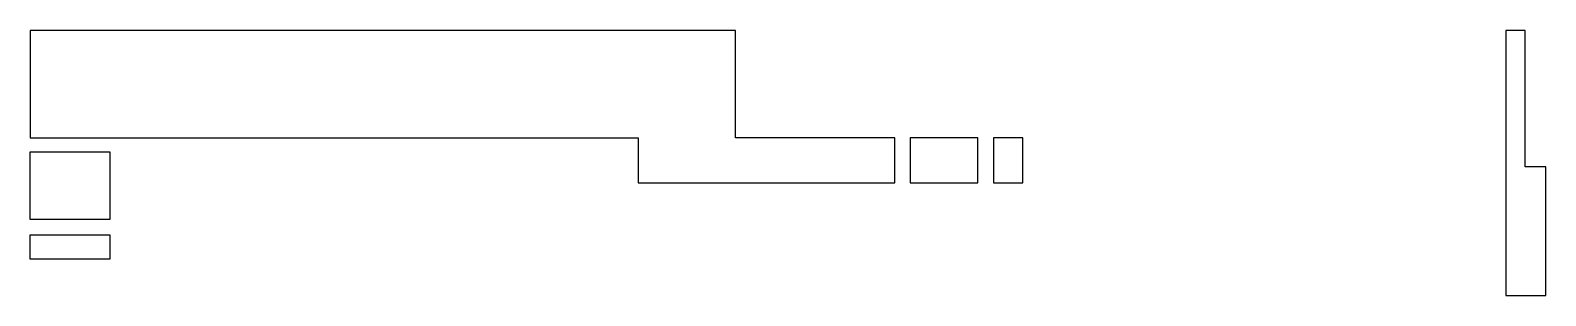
# Model space of a CAD drawing. Header units: millimetres. Extents: x -18.1 to 25.7, y -7.7 to 0.
import ezdxf

# ---------------------------------------------------------------- set-up
doc = ezdxf.new("R2010")
doc.units = ezdxf.units.MM
doc.layers.add('Sketch', color=7, linetype='CONTINUOUS')

msp = doc.modelspace()

# ---------------------------------------------------------------- linework, layer by layer
at = {"layer": 'Sketch'}
for p, q in [((2.3, 0), (-18.05, 0)), ((-18.05, 0), (-18.05, -3.1)), ((2.3, -3.1), (2.3, 0)), ((24.54, 0), (24.54, -7.65)), ((25.1, 0), (24.54, 0)), ((25.1, -3.94), (25.1, 0)), ((-18.05, -3.1), (-0.5, -3.1)), ((-0.5, -3.1), (-0.5, -4.4)), ((6.9, -3.1), (2.3, -3.1)), ((6.9, -4.4), (6.9, -3.1)), ((9.3, -3.1), (7.35, -3.1)), ((7.35, -3.1), (7.35, -4.4)), ((9.3, -4.4), (9.3, -3.1)), ((10.6, -3.1), (9.75, -3.1)), ((9.75, -3.1), (9.75, -4.4)), ((10.6, -4.4), (10.6, -3.1)), ((-18.05, -3.5), (-15.75, -3.5)), ((-18.05, -5.45), (-18.05, -3.5)), ((-15.75, -3.5), (-15.75, -5.45)), ((25.69, -3.94), (25.1, -3.94)), ((25.69, -7.65), (25.69, -3.94)), ((-0.5, -4.4), (6.9, -4.4)), ((7.35, -4.4), (9.3, -4.4)), ((9.75, -4.4), (10.6, -4.4)), ((-15.75, -5.45), (-18.05, -5.45)), ((-18.05, -5.9), (-15.75, -5.9)), ((-18.05, -6.6), (-18.05, -5.9)), ((-15.75, -5.9), (-15.75, -6.6)), ((-15.75, -6.6), (-18.05, -6.6)), ((24.54, -7.65), (25.69, -7.65))]:
    msp.add_line(p, q, dxfattribs=at)

doc.saveas('drawing.dxf')
